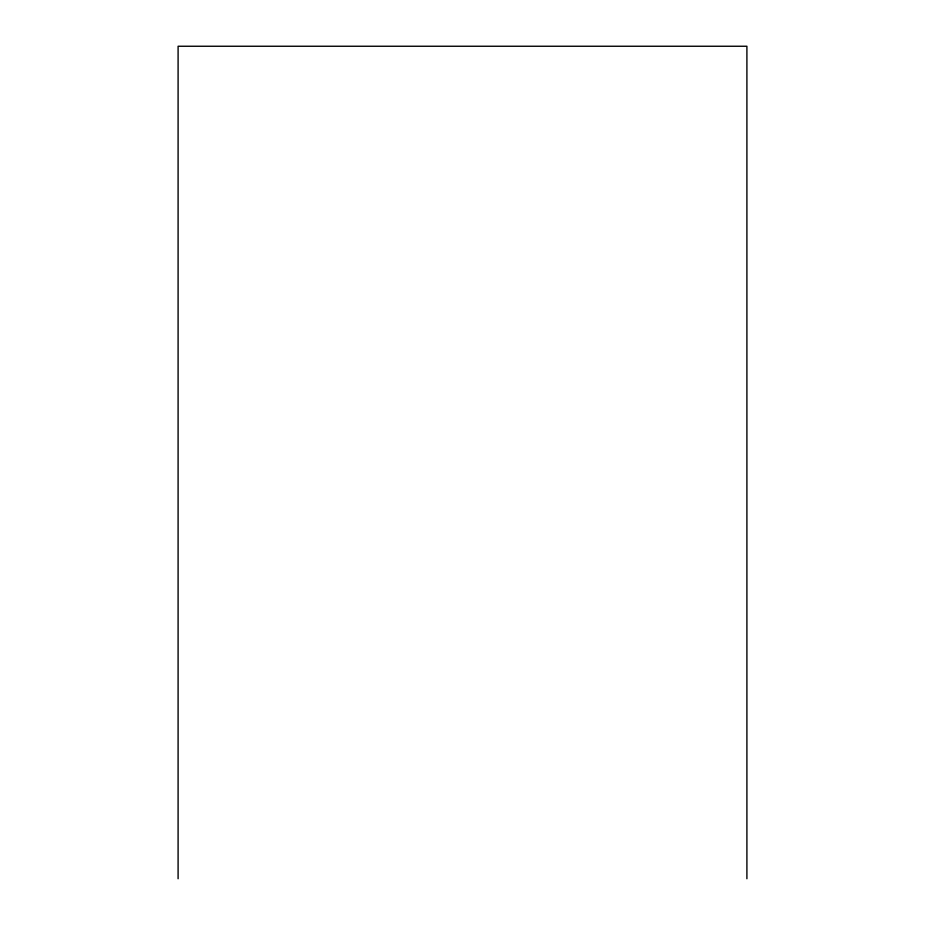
<?xml version="1.0" encoding="UTF-8"?>
<svg xmlns="http://www.w3.org/2000/svg" width="925" height="925" viewBox="0 0 925 925"><rect width="100%" height="100%" fill="white"/><g stroke="black" fill="none" stroke-linecap="round" stroke-linejoin="round"><path stroke-width="1.39" d="M746.903 878.75L746.903 46.25L178.097 46.25L178.097 878.75"/></g></svg>
